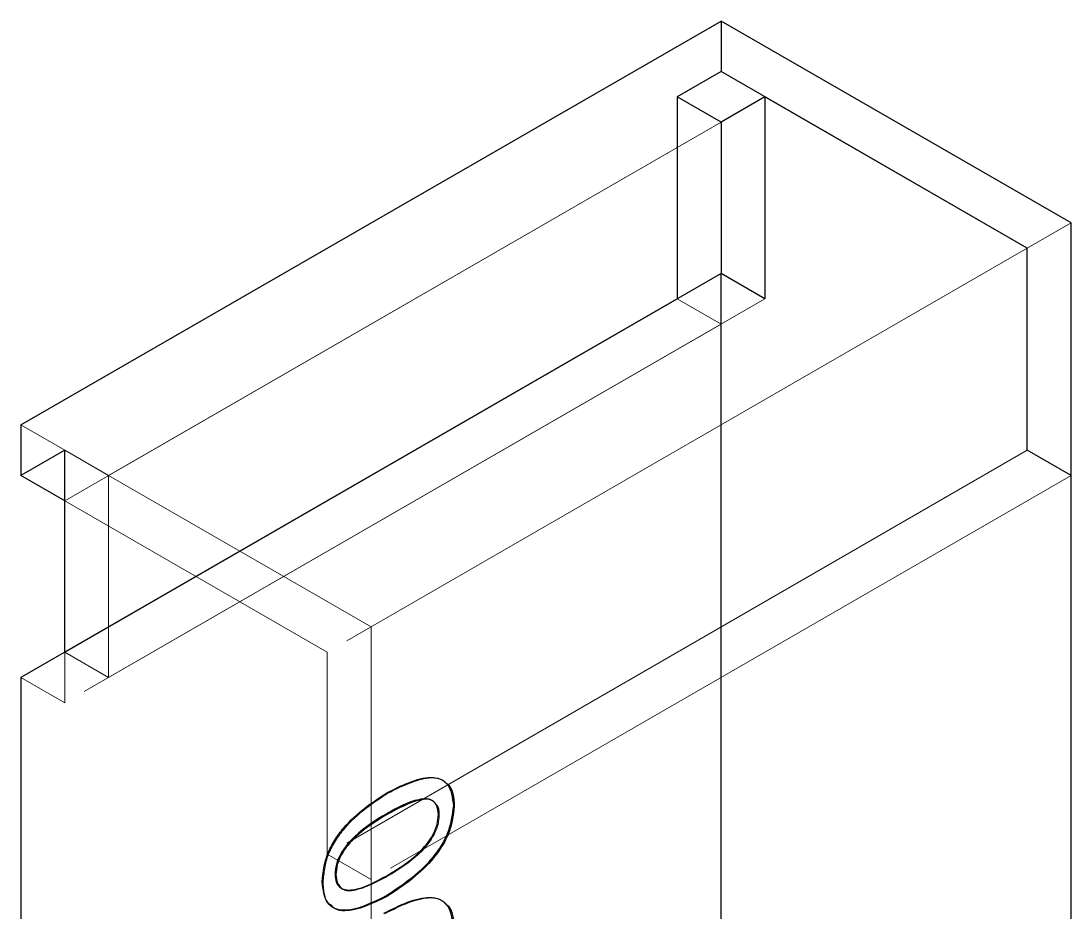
# Model space of a CAD drawing. Header units: millimetres. Extents: x 0 to 841, y 0 to 2287.
# Drawn here: x 587.926 to 589.623, y 236.858 to 238.298 of the extents above; entities that cross this region are included whole.
import ezdxf

# ---------------------------------------------------------------- set-up
doc = ezdxf.new("R2010")
doc.units = ezdxf.units.MM
doc.linetypes.add('HIDDEN', pattern=[1.905, 1.27, -0.635])

msp = doc.modelspace()

# ---------------------------------------------------------------- linework, layer by layer
at = {"color": 7, "linetype": 'Continuous', "lineweight": 25}
for p, q in [((587.926, 237.6451), (589.0574, 238.2982)), ((589.6231, 237.9717), (589.0574, 238.2982)), ((589.0574, 238.2982), (589.0574, 238.2166)), ((589.0574, 238.2166), (588.9867, 238.1757)), ((589.5524, 237.9308), (589.0574, 238.2166)), ((588.9867, 238.1757), (588.9867, 237.8491)), ((589.0574, 238.1349), (588.9867, 238.1757)), ((589.1281, 238.1757), (589.0574, 238.1349)), ((589.1281, 238.1757), (589.1281, 237.8491)), ((589.5524, 237.9308), (589.1281, 238.1757)), ((589.0574, 238.1349), (589.0574, 237.8899)), ((589.6231, 237.5634), (589.6231, 237.9717)), ((589.5524, 237.6042), (589.5524, 237.9308)), ((589.0574, 237.8899), (587.926, 237.2368)), ((589.0574, 236.0936), (589.0574, 237.8899)), ((589.1281, 237.8491), (589.0574, 237.8899)), ((587.9967, 237.2776), (588.9867, 237.8491)), ((587.926, 237.6451), (587.926, 237.5634)), ((587.9967, 237.6043), (587.926, 237.5634)), ((587.9967, 237.2776), (587.9967, 237.6043)), ((589.6231, 237.5634), (589.5524, 237.6042)), ((587.9967, 237.5226), (587.926, 237.5634)), ((589.6231, 235.767), (589.6231, 237.5634)), ((587.926, 237.2368), (587.926, 235.4404)), ((588.6249, 237.0294), (588.6263, 237.0286)), ((588.5171, 237.0167), (588.5185, 237.0159)), ((588.4336, 236.919), (588.435, 236.9182)), ((588.5171, 236.8842), (588.5185, 236.8834))]:
    msp.add_line(p, q, dxfattribs=at)
at = {"color": 7, "linetype": 'HIDDEN', "lineweight": 18}
for p, q in [((589.0574, 238.1349), (587.9967, 237.5226)), ((588.0674, 237.5634), (589.0574, 238.1349)), ((589.5524, 237.9308), (589.6231, 237.9717)), ((589.5524, 237.9308), (588.421, 237.2777)), ((589.1281, 237.8491), (587.9967, 237.196)), ((589.0574, 237.8083), (588.9867, 237.8491)), ((588.0674, 237.2368), (589.0574, 237.8083)), ((587.9967, 237.6043), (587.926, 237.6451)), ((588.0674, 237.5634), (587.9967, 237.6043)), ((589.5524, 237.6042), (588.421, 236.9511)), ((588.0674, 237.2368), (588.0674, 237.5634)), ((588.4917, 237.3185), (588.0674, 237.5634)), ((589.6231, 237.5634), (588.4917, 236.9103)), ((588.421, 237.2777), (587.9967, 237.5226)), ((588.4917, 236.9103), (588.4917, 237.3185)), ((587.9967, 237.2776), (587.9967, 237.196)), ((588.0674, 237.2368), (587.9967, 237.2776)), ((588.421, 236.9511), (588.421, 237.2777)), ((587.9967, 237.196), (587.926, 237.2368)), ((588.5171, 237.0502), (588.5185, 237.0494)), ((588.6006, 237.0154), (588.602, 237.0146)), ((588.4917, 236.9103), (588.421, 236.9511)), ((588.4917, 236.9103), (588.4917, 235.1139)), ((588.5171, 236.9163), (588.5185, 236.9155)), ((588.4128, 236.907), (588.4142, 236.9061))]:
    msp.add_line(p, q, dxfattribs=at)
at = {"color": 7, "linetype": 'Continuous', "lineweight": 25}
for points, knots in [([(588.5171, 237.0502), (588.5418, 237.0626), (588.5728, 237.0781), (588.6038, 237.0738), (588.6206, 237.0624), (588.6232, 237.0426), (588.6249, 237.0294)], [0, 0, 0, 0, 0.500012, 0.6256932, 0.7512012, 1, 1, 1, 1]), ([(588.6147, 237.0647), (588.6154, 237.0642), (588.6242, 237.0581), (588.6253, 237.0428), (588.6263, 237.0286)], [0, 0, 0, 0, 0.0812, 1, 1, 1, 1]), ([(588.4128, 236.907), (588.4143, 236.9217), (588.4167, 236.9439), (588.4325, 236.9743), (588.4625, 237.0143), (588.4928, 237.0343), (588.5171, 237.0502)], [0, 0, 0, 0, 0.249123, 0.374635, 0.500323, 1, 1, 1, 1]), ([(588.6006, 237.0154), (588.6002, 237.0202), (588.5994, 237.0299), (588.5893, 237.0413), (588.5608, 237.0407), (588.5346, 237.0263), (588.5171, 237.0167)], [0, 0, 0, 0, 0.125131, 0.250047, 0.49906, 1, 1, 1, 1]), ([(588.6249, 237.0294), (588.623, 237.0143), (588.6201, 236.9915), (588.6032, 236.961), (588.5724, 236.921), (588.5417, 236.9005), (588.5171, 236.8842)], [0, 0, 0, 0, 0.248785, 0.374282, 0.499955, 1, 1, 1, 1]), ([(588.5961, 237.0326), (588.595, 237.0341), (588.5896, 237.0417), (588.5614, 237.0389), (588.5357, 237.0251), (588.5185, 237.0159)], [0, 0, 0, 0, 0.073111, 0.380874, 1, 1, 1, 1]), ([(588.6263, 237.0286), (588.6244, 237.0135), (588.6215, 236.9907), (588.6046, 236.9602), (588.5738, 236.9202), (588.5431, 236.8997), (588.5185, 236.8834)], [0, 0, 0, 0, 0.248785, 0.374282, 0.499955, 1, 1, 1, 1]), ([(588.5171, 237.0167), (588.4996, 237.0061), (588.4734, 236.9902), (588.4448, 236.9579), (588.4347, 236.9348), (588.434, 236.9243), (588.4336, 236.919)], [0, 0, 0, 0, 0.5008962, 0.7499062, 0.8748636, 1, 1, 1, 1]), ([(588.5185, 237.0159), (588.501, 237.0053), (588.4748, 236.9894), (588.4462, 236.9571), (588.4361, 236.934), (588.4354, 236.9235), (588.435, 236.9182)], [0, 0, 0, 0, 0.5008962, 0.7499062, 0.8748636, 1, 1, 1, 1]), ([(588.5171, 236.9163), (588.5347, 236.927), (588.5612, 236.9431), (588.5897, 236.9762), (588.5995, 236.9995), (588.6002, 237.0101), (588.6006, 237.0154)], [0, 0, 0, 0, 0.500906, 0.749819, 0.874781, 1, 1, 1, 1]), ([(588.4336, 236.919), (588.4341, 236.9142), (588.435, 236.9047), (588.4448, 236.8928), (588.4731, 236.8924), (588.4995, 236.9067), (588.5171, 236.9163)], [0, 0, 0, 0, 0.125208, 0.250259, 0.499246, 1, 1, 1, 1]), ([(588.435, 236.9182), (588.4354, 236.9132), (588.4359, 236.9054), (588.4399, 236.9012), (588.4414, 236.8996)], [0, 0, 0, 0, 0.633495, 1, 1, 1, 1]), ([(588.5171, 236.8842), (588.4928, 236.8721), (588.4625, 236.857), (588.4325, 236.8624), (588.4167, 236.8745), (588.4143, 236.894), (588.4128, 236.907)], [0, 0, 0, 0, 0.499687, 0.625352, 0.750869, 1, 1, 1, 1]), ([(588.5185, 236.8834), (588.4945, 236.8716), (588.4644, 236.8569), (588.4349, 236.8609), (588.4288, 236.8669), (588.4262, 236.8694)], [0, 0, 0, 0, 0.697435, 0.872831, 1, 1, 1, 1]), ([(588.5125, 236.8558), (588.5384, 236.8687), (588.5709, 236.8849), (588.6031, 236.8794), (588.6202, 236.8667), (588.623, 236.8461), (588.6249, 236.8324)], [0, 0, 0, 0, 0.499644, 0.625328, 0.750848, 1, 1, 1, 1]), ([(588.6133, 236.8701), (588.6143, 236.8694), (588.6237, 236.8626), (588.6251, 236.8462), (588.6263, 236.8315)], [0, 0, 0, 0, 0.109013, 1, 1, 1, 1])]:
    msp.add_open_spline(points, degree=3, knots=knots, dxfattribs=at)
at = {"color": 7, "linetype": 'HIDDEN', "lineweight": 18}
for points, knots in [([(588.5185, 237.0494), (588.543, 237.0615), (588.5737, 237.0768), (588.6047, 237.0736), (588.6116, 237.0675), (588.6147, 237.0647)], [0, 0, 0, 0, 0.685687, 0.8580388, 1, 1, 1, 1]), ([(588.4142, 236.9061), (588.4157, 236.9209), (588.4181, 236.9431), (588.4339, 236.9735), (588.4639, 237.0135), (588.4943, 237.0334), (588.5185, 237.0494)], [0, 0, 0, 0, 0.249123, 0.374635, 0.500323, 1, 1, 1, 1]), ([(588.602, 237.0146), (588.6018, 237.0196), (588.6015, 237.0273), (588.5975, 237.0313), (588.5961, 237.0326)], [0, 0, 0, 0, 0.655509, 1, 1, 1, 1]), ([(588.5185, 236.9155), (588.5362, 236.9262), (588.5626, 236.9423), (588.5911, 236.9754), (588.6009, 236.9987), (588.6016, 237.0093), (588.602, 237.0146)], [0, 0, 0, 0, 0.500906, 0.749819, 0.874781, 1, 1, 1, 1]), ([(588.4414, 236.8996), (588.4423, 236.8983), (588.4476, 236.8907), (588.4753, 236.8925), (588.5012, 236.9063), (588.5185, 236.9155)], [0, 0, 0, 0, 0.0655738, 0.3758944, 1, 1, 1, 1]), ([(588.4262, 236.8694), (588.4251, 236.8702), (588.4162, 236.8767), (588.4151, 236.8924), (588.4142, 236.9061)], [0, 0, 0, 0, 0.1213407, 1, 1, 1, 1]), ([(588.5139, 236.855), (588.5396, 236.8676), (588.5718, 236.8835), (588.6035, 236.8792), (588.6103, 236.8729), (588.6133, 236.8701)], [0, 0, 0, 0, 0.6936, 0.868072, 1, 1, 1, 1])]:
    msp.add_open_spline(points, degree=3, knots=knots, dxfattribs=at)

doc.saveas('drawing.dxf')
